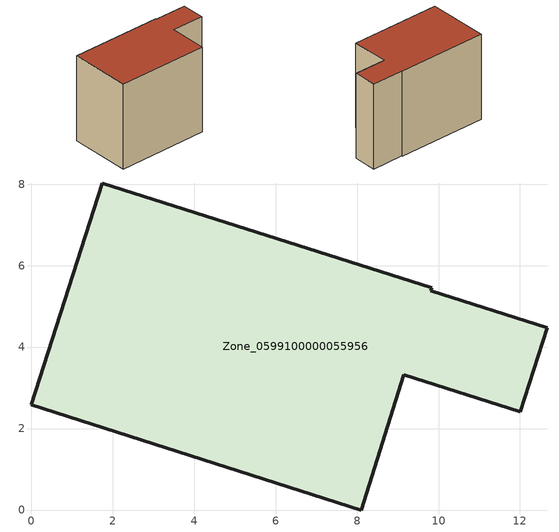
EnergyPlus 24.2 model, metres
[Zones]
Zone_0599100000055956
 floor ground (C_G): 0,2.58 1.74,8.03 9.83,5.46 9.81,5.38 12.67,4.47 12.01,2.41 9.15,3.32 8.1,0 z0
 wall outside (C_F): 1.74,8.03 0,2.58 8.1,0 9.15,3.32 12.01,2.41 12.67,4.47 9.81,5.38 9.83,5.46 1.74,8.03 z0:8.1
 roof outside (C_R): 9.83,5.46 1.74,8.03 0,2.58 8.1,0 9.15,3.32 12.01,2.41 12.67,4.47 9.81,5.38 z8.1
[BUILDING]
Pand.0599100000055956: North Axis=0; Terrain=City; Loads Convergence Tolerance Value=0.04; Temperature Convergence Tolerance Value=0.4; Solar Distribution=FullExterior; Maximum Number of Warmup Days=25; Minimum Number of Warmup Days=1
[Site:Location]
Rotterdam.The.Hague.AP_ZH_NLD Design_Conditions: Latitude=51.96; Longitude=4.45; Time Zone=1; Elevation=-4.5
[SITE:GROUNDTEMPERATURE:BUILDINGSURFACE]
18, 18, 18, 18, 18, 18, 18, 18, 18, 18, 18, 18
[MATERIAL] Thermal Absorptance=0.9; Solar Absorptance=0.7; Visible Absorptance=0.7
Name | Roughness | Thickness | Conductivity | Density | Specific Heat
G.TC.1975-1991 | MediumSmooth | 0.15 | 0.288461 | 540 | 1210
F.TC.1975-1991 | Rough | 0.3 | 0.230769 | 1920 | 840
R.TC.1975-1991 | MediumRough | 0.2 | 0.153846 | 1500 | 1000
[CONSTRUCTION]
C_G: G.TC.1975-1991
C_F: F.TC.1975-1991
C_R: R.TC.1975-1991
[ZONE]
Zone_0599100000055956: Type=1; Multiplier=1; Ceiling Height=Autocalculate; Volume=Autocalculate; Floor Area=autocalculate; Part of Total Floor Area=Yes
[ZONEINFILTRATION:DESIGNFLOWRATE]
Infil_Zone_0599100000055956: Zone or ZoneList or Space or SpaceList=Zone_0599100000055956; Schedule=AlwaysOn; Design Flow Rate Calculation Method=Flow/Area; Flow Rate per Floor Area=0.003; Constant Term Coefficient=1; Temperature Term Coefficient=0; Velocity Term Coefficient=0; Velocity Squared Term Coefficient=0
[HVACTEMPLATE:ZONE:IDEALLOADSAIRSYSTEM]
Zone_0599100000055956: Maximum Heating Supply Air Temperature=50; Minimum Cooling Supply Air Temperature=13; Maximum Heating Supply Air Humidity Ratio=0.0156; Minimum Cooling Supply Air Humidity Ratio=0.0077; Heating Limit=NoLimit; Cooling Limit=NoLimit; Dehumidification Control Type=ConstantSensibleHeatRatio; Cooling Sensible Heat Ratio=0.7; Dehumidification Setpoint=60; Humidification Control Type=None; Humidification Setpoint=30; Outdoor Air Method=None; Outdoor Air Flow Rate per Person=0.00944; Outdoor Air Flow Rate per Zone Floor Area=0; Outdoor Air Flow Rate per Zone=0; Demand Controlled Ventilation Type=None; Outdoor Air Economizer Type=NoEconomizer; Heat Recovery Type=None; Sensible Heat Recovery Effectiveness=0.7; Latent Heat Recovery Effectiveness=0.65
[ZONECONTROL:THERMOSTAT]
ThermostatControl_Zone_0599100000055956: Zone or ZoneList=Zone_0599100000055956; Control Type Schedule=DualSetpointControlType; Control 1=Thermostat_Zone_0599100000055956; Temperature Difference Between Cutout And Setpoint=0
[THERMOSTATSETPOINT:DUALSETPOINT]
Thermostat_Zone_0599100000055956: Heating Setpoint Temperature Schedule=HeatingSetpoint_Zone_0599100000055956; Cooling Setpoint Temperature Schedule=CoolingSetpoint_Zone_0599100000055956
[SCHEDULE:COMPACT]
HeatingSetpoint_Zone_0599100000055956: Through: 12/31, For: AllDays, Until: 24:00, 21
CoolingSetpoint_Zone_0599100000055956: Through: 12/31, For: AllDays, Until: 24:00, 24
DualSetpointControlType: Through: 12/31, For: AllDays, Until: 24:00, 4
AlwaysOn: Through: 12/31, For: AllDays, Until: 24:00, 1
